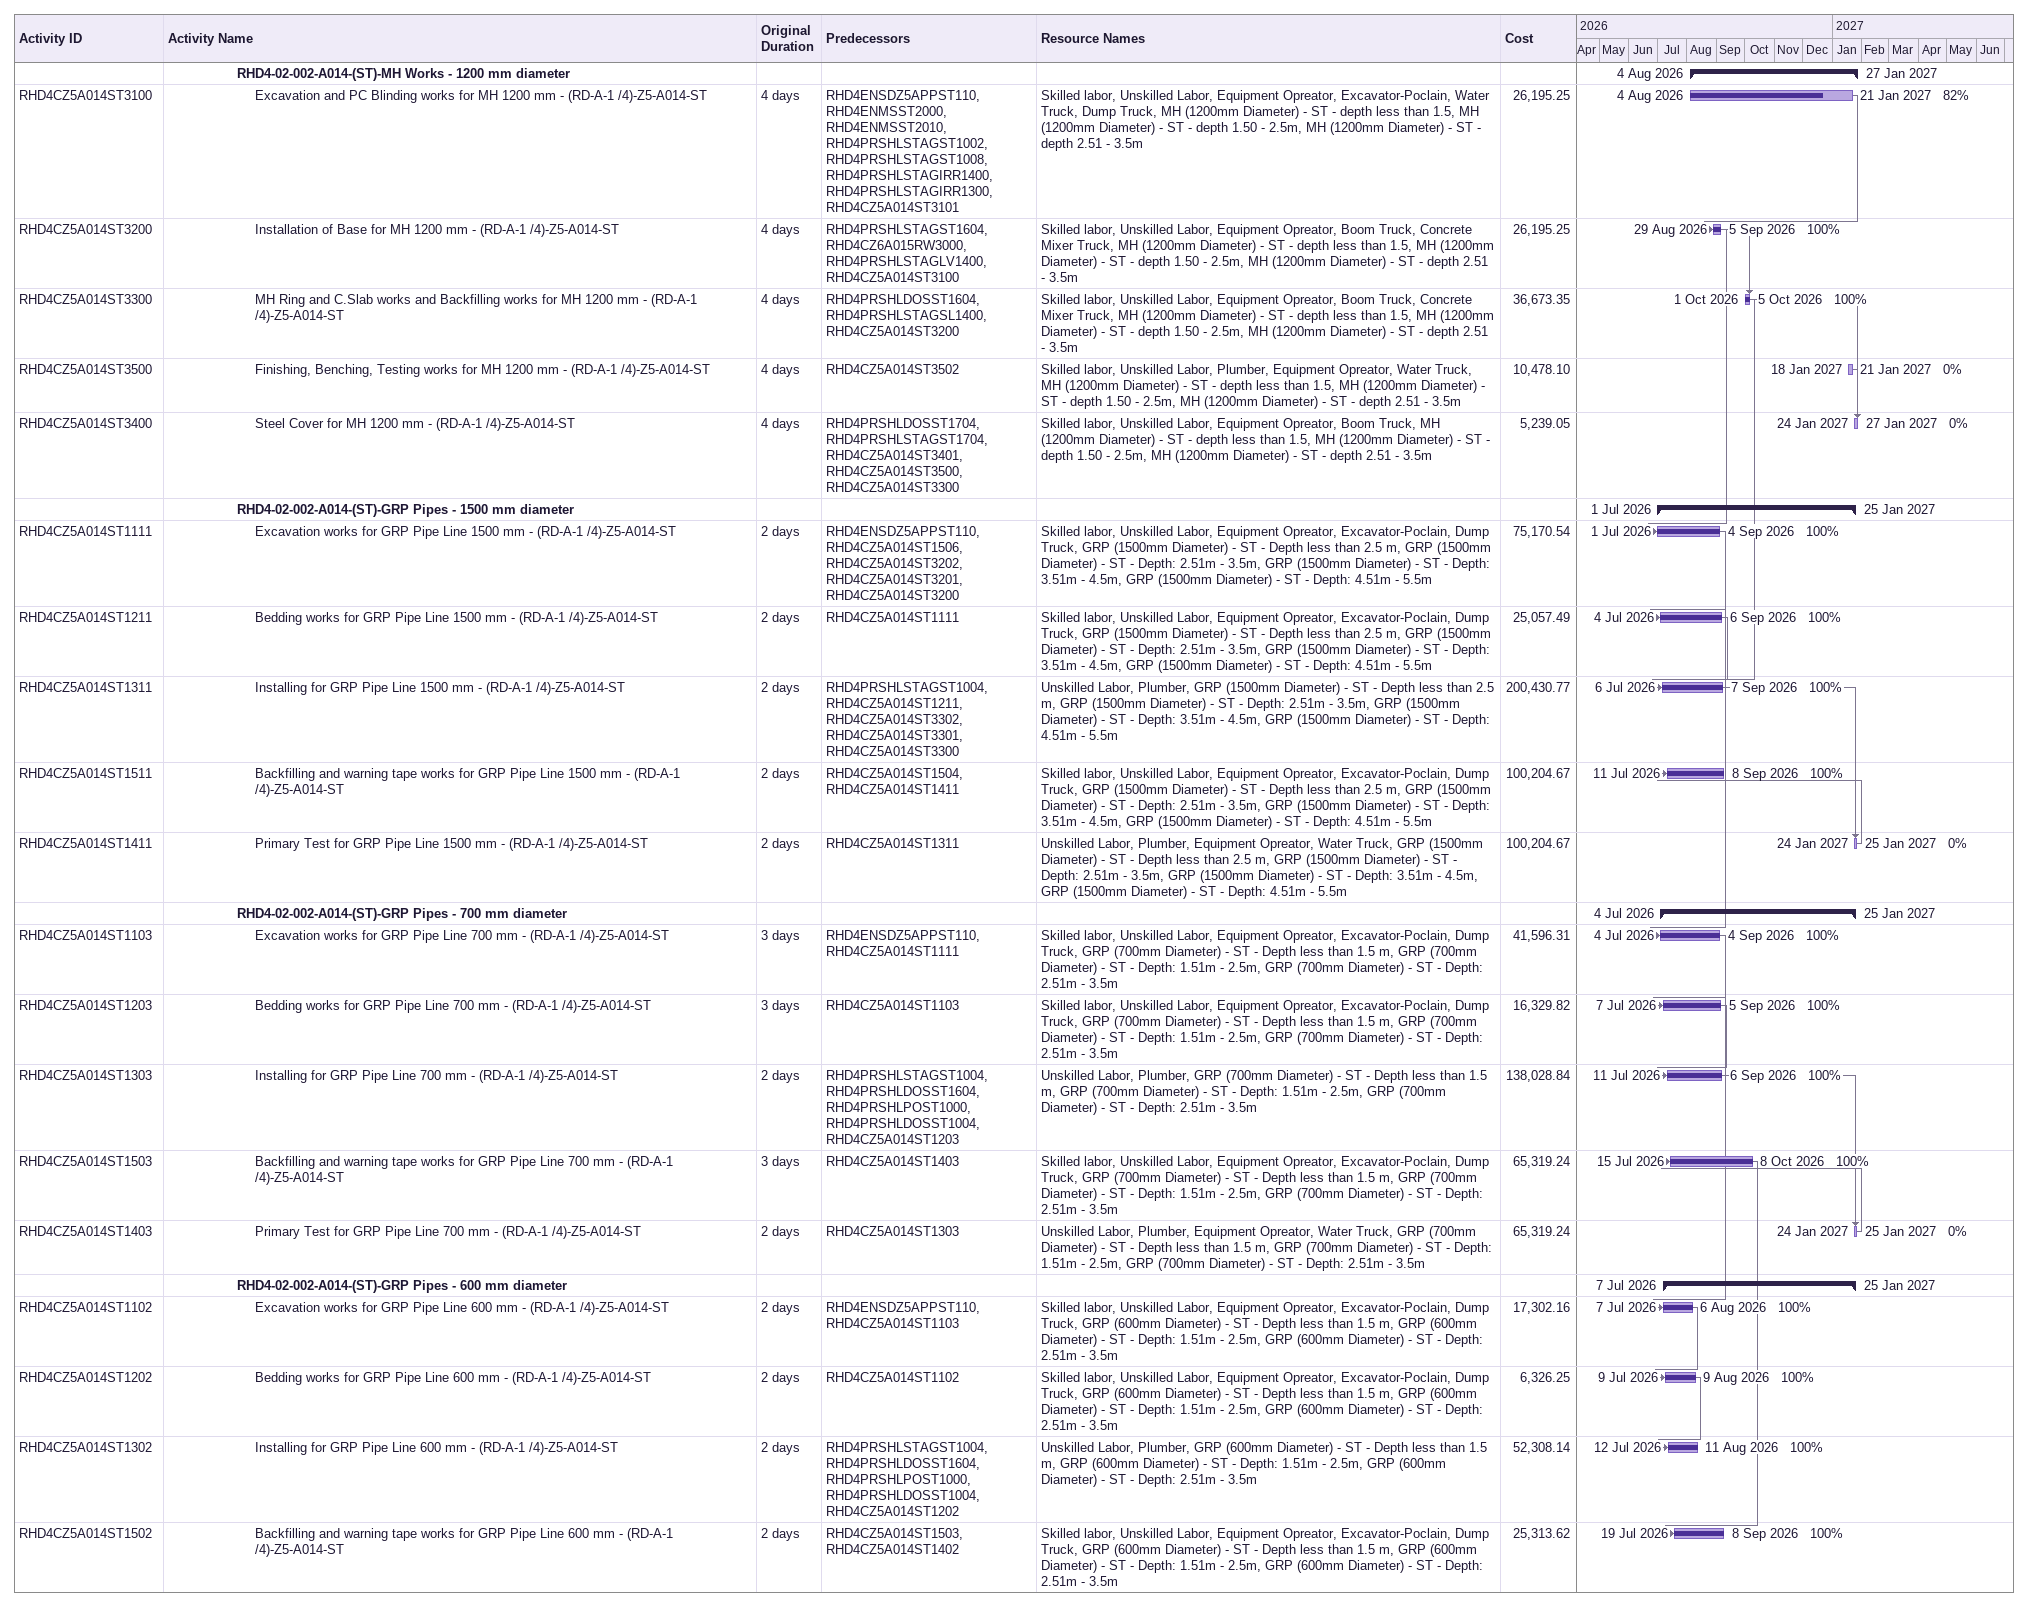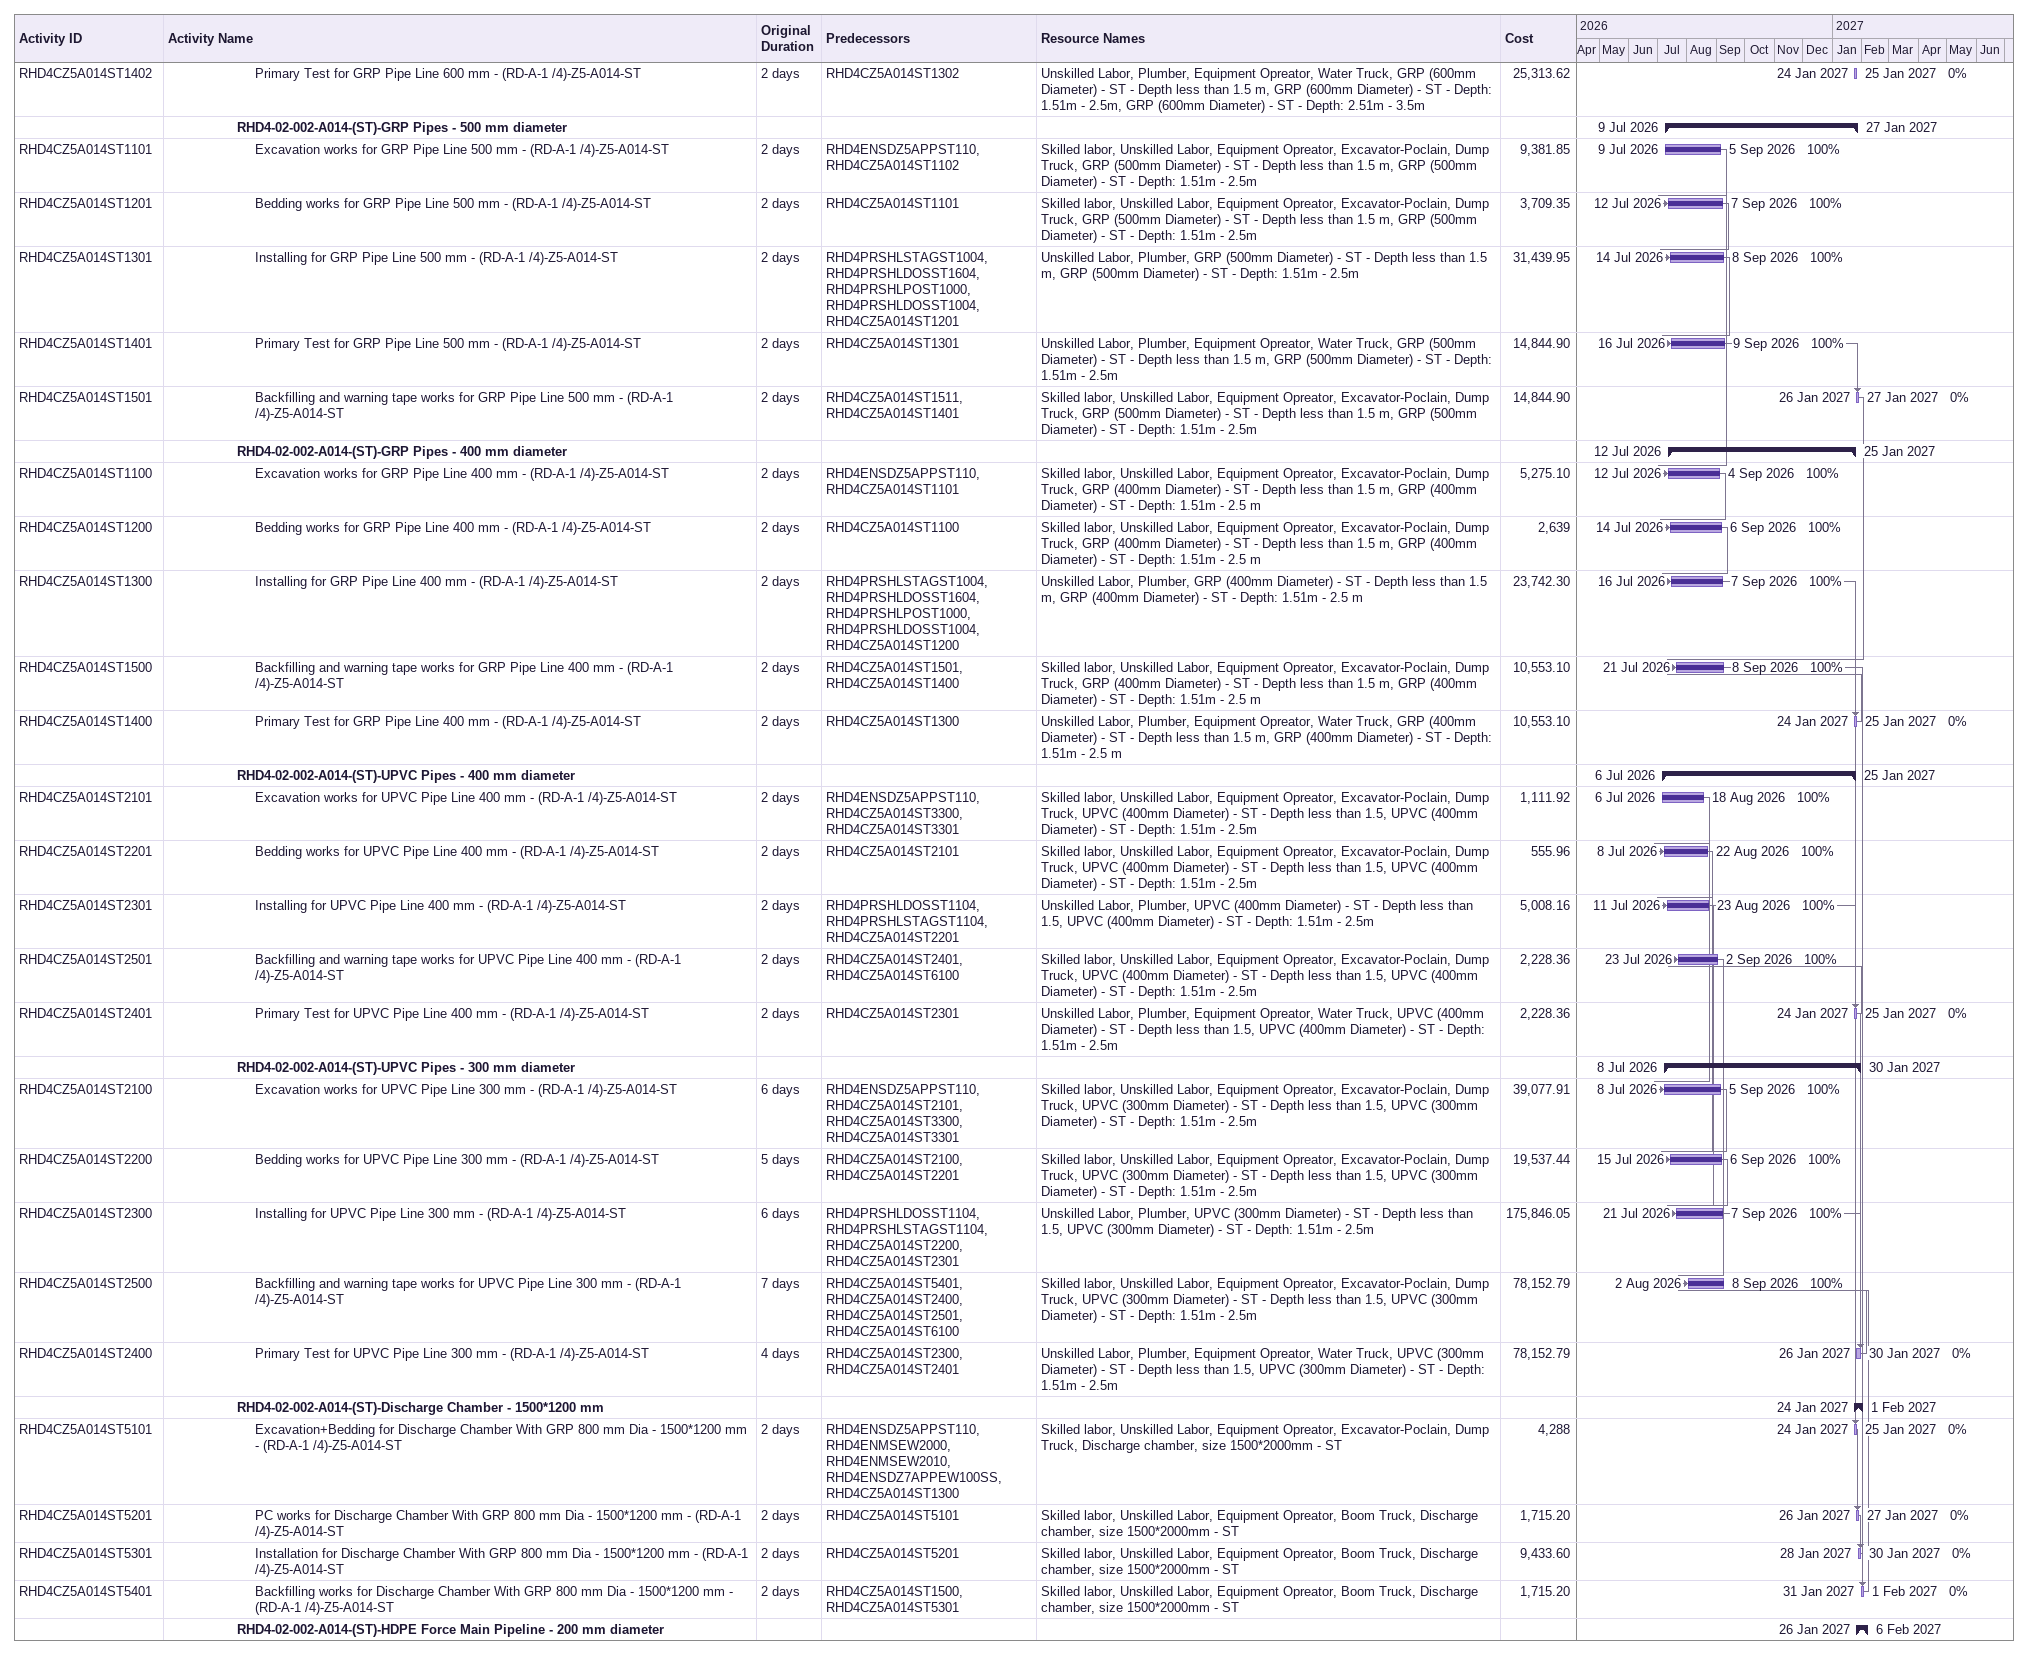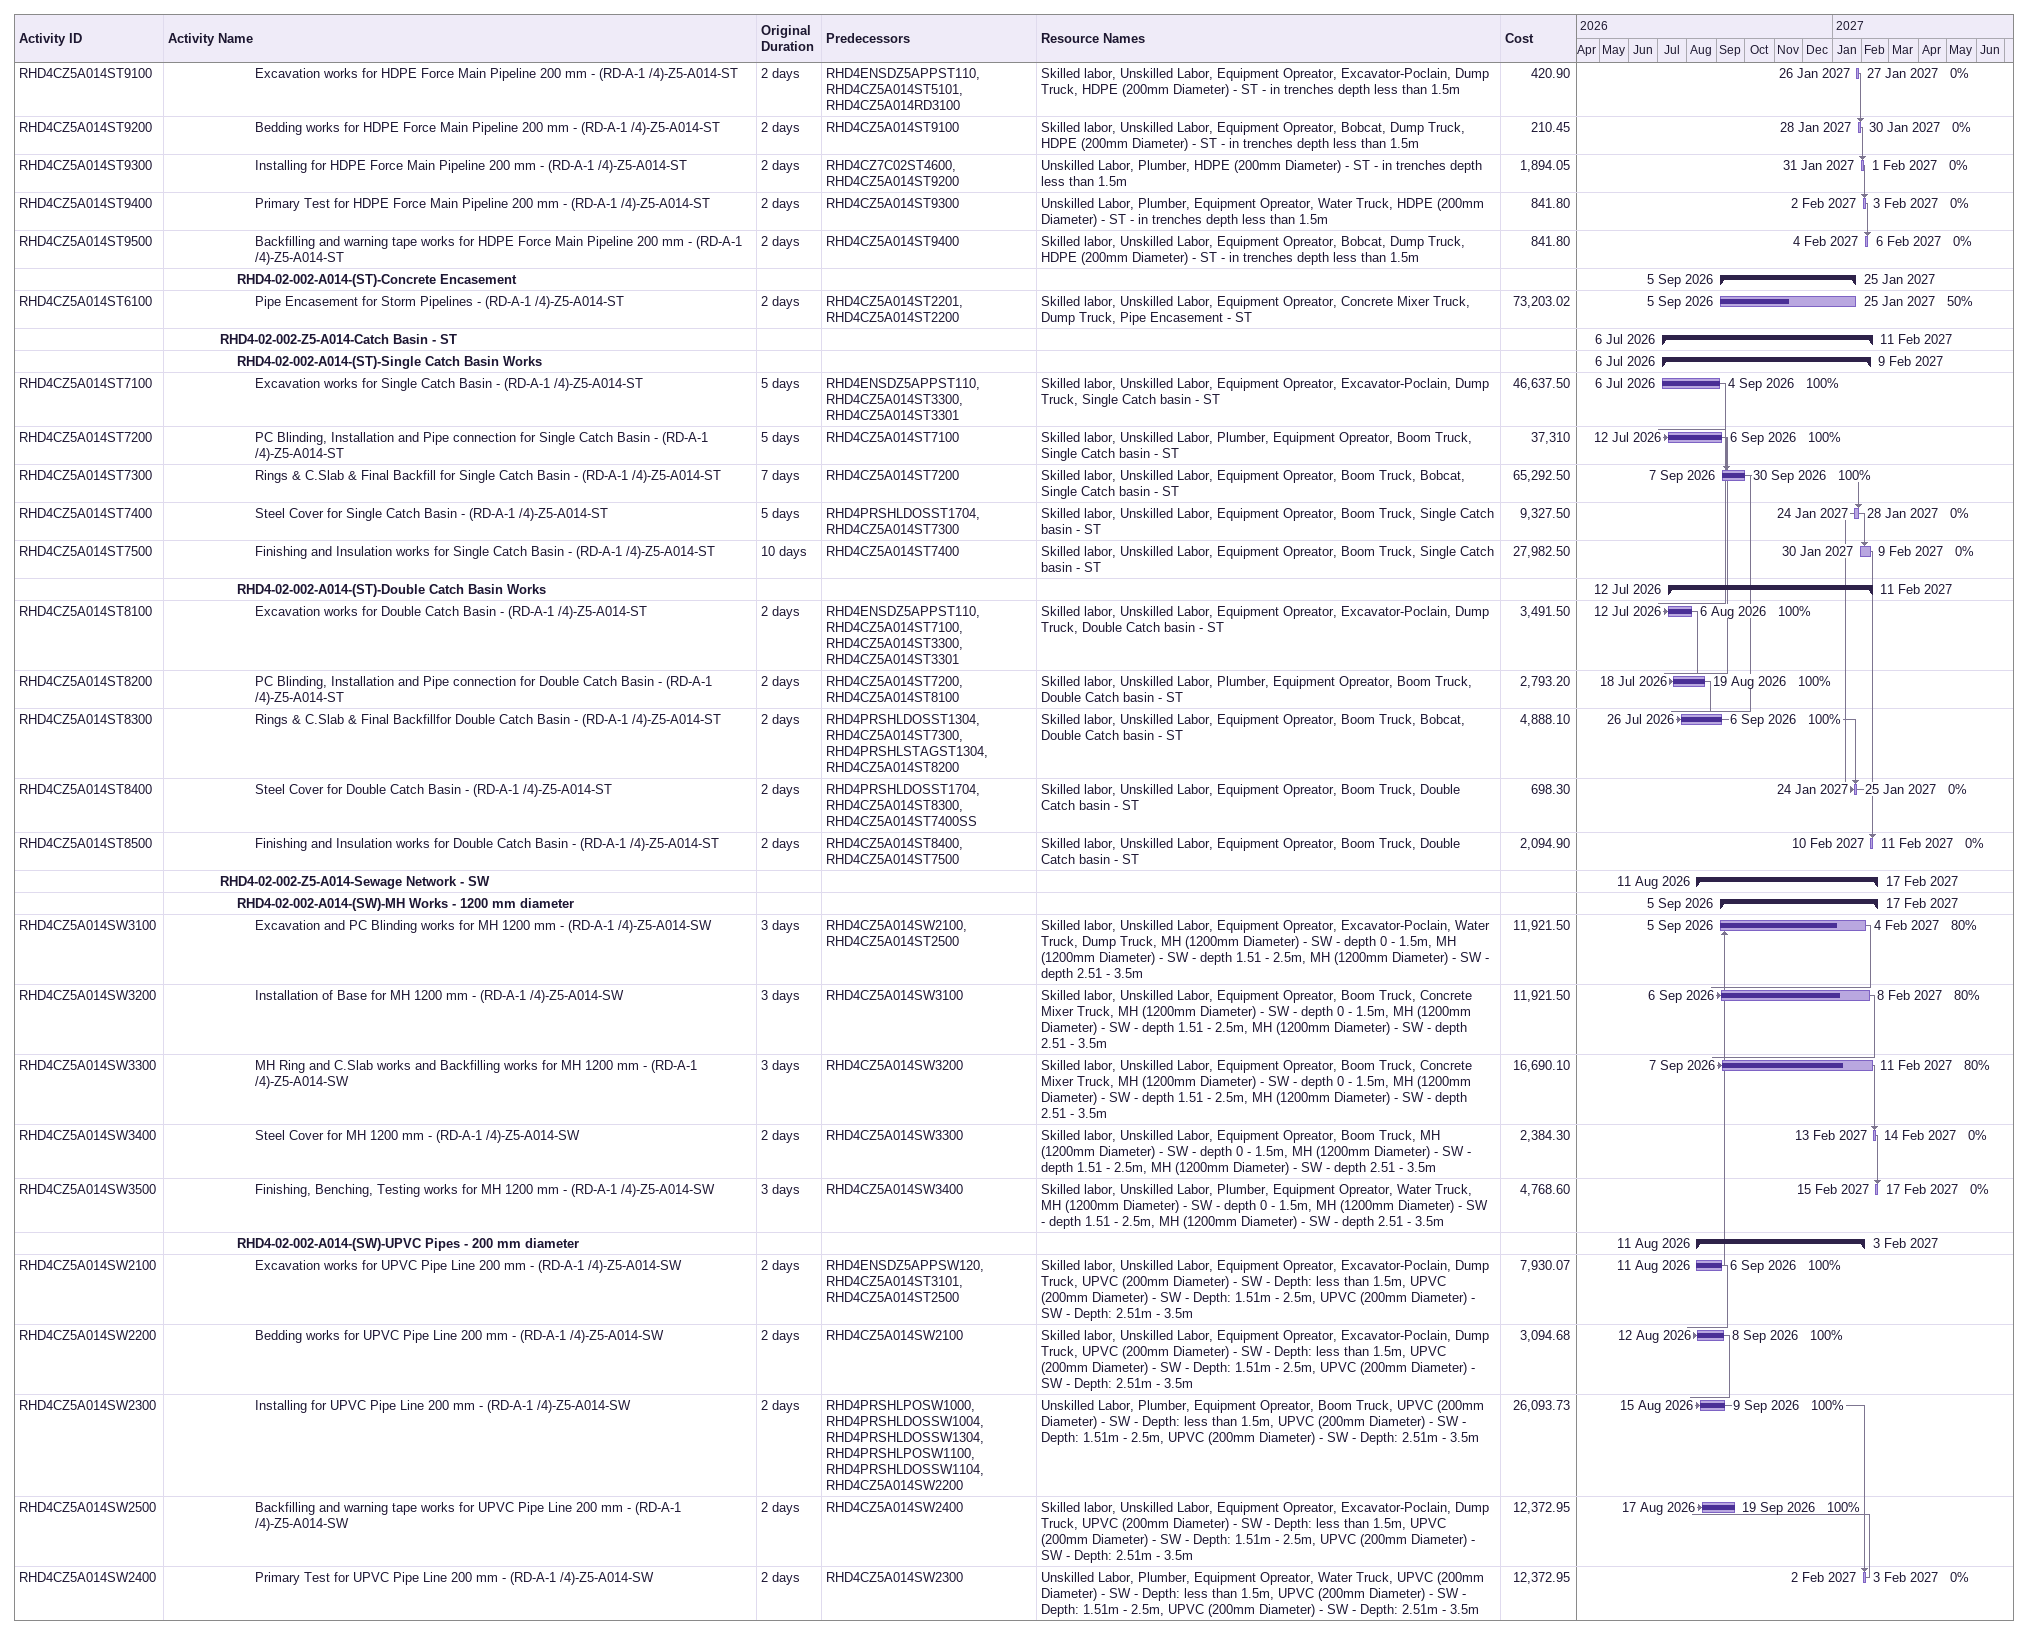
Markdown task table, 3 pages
| ID | Level | Task | Original duration | Start | Finish | Predecessors | Resources | % complete | Cost |
|---|---|---|---|---|---|---|---|---|---|
|  | 5 | **RHD4-02-002-A014-(ST)-MH Works - 1200 mm diameter** |  | 2026-08-04 | 2027-01-27 |  |  |  |  |
| RHD4CZ5A014ST3100 | 6 | Excavation and PC Blinding works for MH 1200 mm - (RD-A-1 /4)-Z5-A014-ST | 4d | 2026-08-04 | 2027-01-21 | RHD4ENSDZ5APPST110, RHD4ENMSST2000, RHD4ENMSST2010, RHD4PRSHLSTAGST1002, RHD4PRSHLSTAGST1008, RHD4PRSHLSTAGIRR1400, RHD4PRSHLSTAGIRR1300, RHD4CZ5A014ST3101 | Skilled labor, Unskilled Labor, Equipment Opreator, Excavator-Poclain, Water Truck, Dump Truck, MH (1200mm Diameter) - ST - depth less than 1.5, MH (1200mm Diameter) - ST - depth 1.50 - 2.5m, MH (1200mm Diameter) - ST - depth 2.51 - 3.5m | 82 | 26195.25 |
| RHD4CZ5A014ST3200 | 6 | Installation of Base for MH 1200 mm - (RD-A-1 /4)-Z5-A014-ST | 4d | 2026-08-29 | 2026-09-05 | RHD4PRSHLSTAGST1604, RHD4CZ6A015RW3000, RHD4PRSHLSTAGLV1400, RHD4CZ5A014ST3100 | Skilled labor, Unskilled Labor, Equipment Opreator, Boom Truck, Concrete Mixer Truck, MH (1200mm Diameter) - ST - depth less than 1.5, MH (1200mm Diameter) - ST - depth 1.50 - 2.5m, MH (1200mm Diameter) - ST - depth 2.51 - 3.5m | 100 | 26195.25 |
| RHD4CZ5A014ST3300 | 6 | MH Ring and C.Slab works and Backfilling works for MH 1200 mm - (RD-A-1 /4)-Z5-A014-ST | 4d | 2026-10-01 | 2026-10-05 | RHD4PRSHLDOSST1604, RHD4PRSHLSTAGSL1400, RHD4CZ5A014ST3200 | Skilled labor, Unskilled Labor, Equipment Opreator, Boom Truck, Concrete Mixer Truck, MH (1200mm Diameter) - ST - depth less than 1.5, MH (1200mm Diameter) - ST - depth 1.50 - 2.5m, MH (1200mm Diameter) - ST - depth 2.51 - 3.5m | 100 | 36673.35 |
| RHD4CZ5A014ST3500 | 6 | Finishing, Benching, Testing works for MH 1200 mm - (RD-A-1 /4)-Z5-A014-ST | 4d | 2027-01-18 | 2027-01-21 | RHD4CZ5A014ST3502 | Skilled labor, Unskilled Labor, Plumber, Equipment Opreator, Water Truck, MH (1200mm Diameter) - ST - depth less than 1.5, MH (1200mm Diameter) - ST - depth 1.50 - 2.5m, MH (1200mm Diameter) - ST - depth 2.51 - 3.5m | 0 | 10478.10 |
| RHD4CZ5A014ST3400 | 6 | Steel Cover for MH 1200 mm - (RD-A-1 /4)-Z5-A014-ST | 4d | 2027-01-24 | 2027-01-27 | RHD4PRSHLDOSST1704, RHD4PRSHLSTAGST1704, RHD4CZ5A014ST3401, RHD4CZ5A014ST3500, RHD4CZ5A014ST3300 | Skilled labor, Unskilled Labor, Equipment Opreator, Boom Truck, MH (1200mm Diameter) - ST - depth less than 1.5, MH (1200mm Diameter) - ST - depth 1.50 - 2.5m, MH (1200mm Diameter) - ST - depth 2.51 - 3.5m | 0 | 5239.05 |
|  | 5 | **RHD4-02-002-A014-(ST)-GRP Pipes - 1500 mm diameter** |  | 2026-07-01 | 2027-01-25 |  |  |  |  |
| RHD4CZ5A014ST1111 | 6 | Excavation works for GRP Pipe Line 1500 mm - (RD-A-1 /4)-Z5-A014-ST | 2d | 2026-07-01 | 2026-09-04 | RHD4ENSDZ5APPST110, RHD4CZ5A014ST1506, RHD4CZ5A014ST3202, RHD4CZ5A014ST3201, RHD4CZ5A014ST3200 | Skilled labor, Unskilled Labor, Equipment Opreator, Excavator-Poclain, Dump Truck, GRP (1500mm Diameter) - ST - Depth less than 2.5 m, GRP (1500mm Diameter) - ST - Depth: 2.51m - 3.5m, GRP (1500mm Diameter) - ST - Depth: 3.51m - 4.5m, GRP (1500mm Diameter) - ST - Depth: 4.51m - 5.5m | 100 | 75170.54 |
| RHD4CZ5A014ST1211 | 6 | Bedding works for GRP Pipe Line 1500 mm - (RD-A-1 /4)-Z5-A014-ST | 2d | 2026-07-04 | 2026-09-06 | RHD4CZ5A014ST1111 | Skilled labor, Unskilled Labor, Equipment Opreator, Excavator-Poclain, Dump Truck, GRP (1500mm Diameter) - ST - Depth less than 2.5 m, GRP (1500mm Diameter) - ST - Depth: 2.51m - 3.5m, GRP (1500mm Diameter) - ST - Depth: 3.51m - 4.5m, GRP (1500mm Diameter) - ST - Depth: 4.51m - 5.5m | 100 | 25057.49 |
| RHD4CZ5A014ST1311 | 6 | Installing for GRP Pipe Line 1500 mm - (RD-A-1 /4)-Z5-A014-ST | 2d | 2026-07-06 | 2026-09-07 | RHD4PRSHLSTAGST1004, RHD4CZ5A014ST1211, RHD4CZ5A014ST3302, RHD4CZ5A014ST3301, RHD4CZ5A014ST3300 | Unskilled Labor, Plumber, GRP (1500mm Diameter) - ST - Depth less than 2.5 m, GRP (1500mm Diameter) - ST - Depth: 2.51m - 3.5m, GRP (1500mm Diameter) - ST - Depth: 3.51m - 4.5m, GRP (1500mm Diameter) - ST - Depth: 4.51m - 5.5m | 100 | 200430.77 |
| RHD4CZ5A014ST1511 | 6 | Backfilling and warning tape works for GRP Pipe Line 1500 mm - (RD-A-1 /4)-Z5-A014-ST | 2d | 2026-07-11 | 2026-09-08 | RHD4CZ5A014ST1504, RHD4CZ5A014ST1411 | Skilled labor, Unskilled Labor, Equipment Opreator, Excavator-Poclain, Dump Truck, GRP (1500mm Diameter) - ST - Depth less than 2.5 m, GRP (1500mm Diameter) - ST - Depth: 2.51m - 3.5m, GRP (1500mm Diameter) - ST - Depth: 3.51m - 4.5m, GRP (1500mm Diameter) - ST - Depth: 4.51m - 5.5m | 100 | 100204.67 |
| RHD4CZ5A014ST1411 | 6 | Primary Test for GRP Pipe Line 1500 mm - (RD-A-1 /4)-Z5-A014-ST | 2d | 2027-01-24 | 2027-01-25 | RHD4CZ5A014ST1311 | Unskilled Labor, Plumber, Equipment Opreator, Water Truck, GRP (1500mm Diameter) - ST - Depth less than 2.5 m, GRP (1500mm Diameter) - ST - Depth: 2.51m - 3.5m, GRP (1500mm Diameter) - ST - Depth: 3.51m - 4.5m, GRP (1500mm Diameter) - ST - Depth: 4.51m - 5.5m | 0 | 100204.67 |
|  | 5 | **RHD4-02-002-A014-(ST)-GRP Pipes - 700 mm diameter** |  | 2026-07-04 | 2027-01-25 |  |  |  |  |
| RHD4CZ5A014ST1103 | 6 | Excavation works for GRP Pipe Line 700 mm - (RD-A-1 /4)-Z5-A014-ST | 3d | 2026-07-04 | 2026-09-04 | RHD4ENSDZ5APPST110, RHD4CZ5A014ST1111 | Skilled labor, Unskilled Labor, Equipment Opreator, Excavator-Poclain, Dump Truck, GRP (700mm Diameter) - ST - Depth less than 1.5 m, GRP (700mm Diameter) - ST - Depth: 1.51m - 2.5m, GRP (700mm Diameter) - ST - Depth: 2.51m - 3.5m | 100 | 41596.31 |
| RHD4CZ5A014ST1203 | 6 | Bedding works for GRP Pipe Line 700 mm - (RD-A-1 /4)-Z5-A014-ST | 3d | 2026-07-07 | 2026-09-05 | RHD4CZ5A014ST1103 | Skilled labor, Unskilled Labor, Equipment Opreator, Excavator-Poclain, Dump Truck, GRP (700mm Diameter) - ST - Depth less than 1.5 m, GRP (700mm Diameter) - ST - Depth: 1.51m - 2.5m, GRP (700mm Diameter) - ST - Depth: 2.51m - 3.5m | 100 | 16329.82 |
| RHD4CZ5A014ST1303 | 6 | Installing for GRP Pipe Line 700 mm - (RD-A-1 /4)-Z5-A014-ST | 2d | 2026-07-11 | 2026-09-06 | RHD4PRSHLSTAGST1004, RHD4PRSHLDOSST1604, RHD4PRSHLPOST1000, RHD4PRSHLDOSST1004, RHD4CZ5A014ST1203 | Unskilled Labor, Plumber, GRP (700mm Diameter) - ST - Depth less than 1.5 m, GRP (700mm Diameter) - ST - Depth: 1.51m - 2.5m, GRP (700mm Diameter) - ST - Depth: 2.51m - 3.5m | 100 | 138028.84 |
| RHD4CZ5A014ST1503 | 6 | Backfilling and warning tape works for GRP Pipe Line 700 mm - (RD-A-1 /4)-Z5-A014-ST | 3d | 2026-07-15 | 2026-10-08 | RHD4CZ5A014ST1403 | Skilled labor, Unskilled Labor, Equipment Opreator, Excavator-Poclain, Dump Truck, GRP (700mm Diameter) - ST - Depth less than 1.5 m, GRP (700mm Diameter) - ST - Depth: 1.51m - 2.5m, GRP (700mm Diameter) - ST - Depth: 2.51m - 3.5m | 100 | 65319.24 |
| RHD4CZ5A014ST1403 | 6 | Primary Test for GRP Pipe Line 700 mm - (RD-A-1 /4)-Z5-A014-ST | 2d | 2027-01-24 | 2027-01-25 | RHD4CZ5A014ST1303 | Unskilled Labor, Plumber, Equipment Opreator, Water Truck, GRP (700mm Diameter) - ST - Depth less than 1.5 m, GRP (700mm Diameter) - ST - Depth: 1.51m - 2.5m, GRP (700mm Diameter) - ST - Depth: 2.51m - 3.5m | 0 | 65319.24 |
|  | 5 | **RHD4-02-002-A014-(ST)-GRP Pipes - 600 mm diameter** |  | 2026-07-07 | 2027-01-25 |  |  |  |  |
| RHD4CZ5A014ST1102 | 6 | Excavation works for GRP Pipe Line 600 mm - (RD-A-1 /4)-Z5-A014-ST | 2d | 2026-07-07 | 2026-08-06 | RHD4ENSDZ5APPST110, RHD4CZ5A014ST1103 | Skilled labor, Unskilled Labor, Equipment Opreator, Excavator-Poclain, Dump Truck, GRP (600mm Diameter) - ST - Depth less than 1.5 m, GRP (600mm Diameter) - ST - Depth: 1.51m - 2.5m, GRP (600mm Diameter) - ST - Depth: 2.51m - 3.5m | 100 | 17302.16 |
| RHD4CZ5A014ST1202 | 6 | Bedding works for GRP Pipe Line 600 mm - (RD-A-1 /4)-Z5-A014-ST | 2d | 2026-07-09 | 2026-08-09 | RHD4CZ5A014ST1102 | Skilled labor, Unskilled Labor, Equipment Opreator, Excavator-Poclain, Dump Truck, GRP (600mm Diameter) - ST - Depth less than 1.5 m, GRP (600mm Diameter) - ST - Depth: 1.51m - 2.5m, GRP (600mm Diameter) - ST - Depth: 2.51m - 3.5m | 100 | 6326.25 |
| RHD4CZ5A014ST1302 | 6 | Installing for GRP Pipe Line 600 mm - (RD-A-1 /4)-Z5-A014-ST | 2d | 2026-07-12 | 2026-08-11 | RHD4PRSHLSTAGST1004, RHD4PRSHLDOSST1604, RHD4PRSHLPOST1000, RHD4PRSHLDOSST1004, RHD4CZ5A014ST1202 | Unskilled Labor, Plumber, GRP (600mm Diameter) - ST - Depth less than 1.5 m, GRP (600mm Diameter) - ST - Depth: 1.51m - 2.5m, GRP (600mm Diameter) - ST - Depth: 2.51m - 3.5m | 100 | 52308.14 |
| RHD4CZ5A014ST1502 | 6 | Backfilling and warning tape works for GRP Pipe Line 600 mm - (RD-A-1 /4)-Z5-A014-ST | 2d | 2026-07-19 | 2026-09-08 | RHD4CZ5A014ST1503, RHD4CZ5A014ST1402 | Skilled labor, Unskilled Labor, Equipment Opreator, Excavator-Poclain, Dump Truck, GRP (600mm Diameter) - ST - Depth less than 1.5 m, GRP (600mm Diameter) - ST - Depth: 1.51m - 2.5m, GRP (600mm Diameter) - ST - Depth: 2.51m - 3.5m | 100 | 25313.62 |
| RHD4CZ5A014ST1402 | 6 | Primary Test for GRP Pipe Line 600 mm - (RD-A-1 /4)-Z5-A014-ST | 2d | 2027-01-24 | 2027-01-25 | RHD4CZ5A014ST1302 | Unskilled Labor, Plumber, Equipment Opreator, Water Truck, GRP (600mm Diameter) - ST - Depth less than 1.5 m, GRP (600mm Diameter) - ST - Depth: 1.51m - 2.5m, GRP (600mm Diameter) - ST - Depth: 2.51m - 3.5m | 0 | 25313.62 |
|  | 5 | **RHD4-02-002-A014-(ST)-GRP Pipes - 500 mm diameter** |  | 2026-07-09 | 2027-01-27 |  |  |  |  |
| RHD4CZ5A014ST1101 | 6 | Excavation works for GRP Pipe Line 500 mm - (RD-A-1 /4)-Z5-A014-ST | 2d | 2026-07-09 | 2026-09-05 | RHD4ENSDZ5APPST110, RHD4CZ5A014ST1102 | Skilled labor, Unskilled Labor, Equipment Opreator, Excavator-Poclain, Dump Truck, GRP (500mm Diameter) - ST - Depth less than 1.5 m, GRP (500mm Diameter) - ST - Depth: 1.51m - 2.5m | 100 | 9381.85 |
| RHD4CZ5A014ST1201 | 6 | Bedding works for GRP Pipe Line 500 mm - (RD-A-1 /4)-Z5-A014-ST | 2d | 2026-07-12 | 2026-09-07 | RHD4CZ5A014ST1101 | Skilled labor, Unskilled Labor, Equipment Opreator, Excavator-Poclain, Dump Truck, GRP (500mm Diameter) - ST - Depth less than 1.5 m, GRP (500mm Diameter) - ST - Depth: 1.51m - 2.5m | 100 | 3709.35 |
| RHD4CZ5A014ST1301 | 6 | Installing for GRP Pipe Line 500 mm - (RD-A-1 /4)-Z5-A014-ST | 2d | 2026-07-14 | 2026-09-08 | RHD4PRSHLSTAGST1004, RHD4PRSHLDOSST1604, RHD4PRSHLPOST1000, RHD4PRSHLDOSST1004, RHD4CZ5A014ST1201 | Unskilled Labor, Plumber, GRP (500mm Diameter) - ST - Depth less than 1.5 m, GRP (500mm Diameter) - ST - Depth: 1.51m - 2.5m | 100 | 31439.95 |
| RHD4CZ5A014ST1401 | 6 | Primary Test for GRP Pipe Line 500 mm - (RD-A-1 /4)-Z5-A014-ST | 2d | 2026-07-16 | 2026-09-09 | RHD4CZ5A014ST1301 | Unskilled Labor, Plumber, Equipment Opreator, Water Truck, GRP (500mm Diameter) - ST - Depth less than 1.5 m, GRP (500mm Diameter) - ST - Depth: 1.51m - 2.5m | 100 | 14844.90 |
| RHD4CZ5A014ST1501 | 6 | Backfilling and warning tape works for GRP Pipe Line 500 mm - (RD-A-1 /4)-Z5-A014-ST | 2d | 2027-01-26 | 2027-01-27 | RHD4CZ5A014ST1511, RHD4CZ5A014ST1401 | Skilled labor, Unskilled Labor, Equipment Opreator, Excavator-Poclain, Dump Truck, GRP (500mm Diameter) - ST - Depth less than 1.5 m, GRP (500mm Diameter) - ST - Depth: 1.51m - 2.5m | 0 | 14844.90 |
|  | 5 | **RHD4-02-002-A014-(ST)-GRP Pipes - 400 mm diameter** |  | 2026-07-12 | 2027-01-25 |  |  |  |  |
| RHD4CZ5A014ST1100 | 6 | Excavation works for GRP Pipe Line 400 mm - (RD-A-1 /4)-Z5-A014-ST | 2d | 2026-07-12 | 2026-09-04 | RHD4ENSDZ5APPST110, RHD4CZ5A014ST1101 | Skilled labor, Unskilled Labor, Equipment Opreator, Excavator-Poclain, Dump Truck, GRP (400mm Diameter) - ST - Depth less than 1.5 m, GRP (400mm Diameter) - ST - Depth: 1.51m - 2.5 m | 100 | 5275.10 |
| RHD4CZ5A014ST1200 | 6 | Bedding works for GRP Pipe Line 400 mm - (RD-A-1 /4)-Z5-A014-ST | 2d | 2026-07-14 | 2026-09-06 | RHD4CZ5A014ST1100 | Skilled labor, Unskilled Labor, Equipment Opreator, Excavator-Poclain, Dump Truck, GRP (400mm Diameter) - ST - Depth less than 1.5 m, GRP (400mm Diameter) - ST - Depth: 1.51m - 2.5 m | 100 | 2639 |
| RHD4CZ5A014ST1300 | 6 | Installing for GRP Pipe Line 400 mm - (RD-A-1 /4)-Z5-A014-ST | 2d | 2026-07-16 | 2026-09-07 | RHD4PRSHLSTAGST1004, RHD4PRSHLDOSST1604, RHD4PRSHLPOST1000, RHD4PRSHLDOSST1004, RHD4CZ5A014ST1200 | Unskilled Labor, Plumber, GRP (400mm Diameter) - ST - Depth less than 1.5 m, GRP (400mm Diameter) - ST - Depth: 1.51m - 2.5 m | 100 | 23742.30 |
| RHD4CZ5A014ST1500 | 6 | Backfilling and warning tape works for GRP Pipe Line 400 mm - (RD-A-1 /4)-Z5-A014-ST | 2d | 2026-07-21 | 2026-09-08 | RHD4CZ5A014ST1501, RHD4CZ5A014ST1400 | Skilled labor, Unskilled Labor, Equipment Opreator, Excavator-Poclain, Dump Truck, GRP (400mm Diameter) - ST - Depth less than 1.5 m, GRP (400mm Diameter) - ST - Depth: 1.51m - 2.5 m | 100 | 10553.10 |
| RHD4CZ5A014ST1400 | 6 | Primary Test for GRP Pipe Line 400 mm - (RD-A-1 /4)-Z5-A014-ST | 2d | 2027-01-24 | 2027-01-25 | RHD4CZ5A014ST1300 | Unskilled Labor, Plumber, Equipment Opreator, Water Truck, GRP (400mm Diameter) - ST - Depth less than 1.5 m, GRP (400mm Diameter) - ST - Depth: 1.51m - 2.5 m | 0 | 10553.10 |
|  | 5 | **RHD4-02-002-A014-(ST)-UPVC Pipes - 400 mm diameter** |  | 2026-07-06 | 2027-01-25 |  |  |  |  |
| RHD4CZ5A014ST2101 | 6 | Excavation works for UPVC Pipe Line 400 mm - (RD-A-1 /4)-Z5-A014-ST | 2d | 2026-07-06 | 2026-08-18 | RHD4ENSDZ5APPST110, RHD4CZ5A014ST3300, RHD4CZ5A014ST3301 | Skilled labor, Unskilled Labor, Equipment Opreator, Excavator-Poclain, Dump Truck, UPVC (400mm Diameter) - ST - Depth less than 1.5, UPVC (400mm Diameter) - ST - Depth: 1.51m - 2.5m | 100 | 1111.92 |
| RHD4CZ5A014ST2201 | 6 | Bedding works for UPVC Pipe Line 400 mm - (RD-A-1 /4)-Z5-A014-ST | 2d | 2026-07-08 | 2026-08-22 | RHD4CZ5A014ST2101 | Skilled labor, Unskilled Labor, Equipment Opreator, Excavator-Poclain, Dump Truck, UPVC (400mm Diameter) - ST - Depth less than 1.5, UPVC (400mm Diameter) - ST - Depth: 1.51m - 2.5m | 100 | 555.96 |
| RHD4CZ5A014ST2301 | 6 | Installing for UPVC Pipe Line 400 mm - (RD-A-1 /4)-Z5-A014-ST | 2d | 2026-07-11 | 2026-08-23 | RHD4PRSHLDOSST1104, RHD4PRSHLSTAGST1104, RHD4CZ5A014ST2201 | Unskilled Labor, Plumber, UPVC (400mm Diameter) - ST - Depth less than 1.5, UPVC (400mm Diameter) - ST - Depth: 1.51m - 2.5m | 100 | 5008.16 |
| RHD4CZ5A014ST2501 | 6 | Backfilling and warning tape works for UPVC Pipe Line 400 mm - (RD-A-1 /4)-Z5-A014-ST | 2d | 2026-07-23 | 2026-09-02 | RHD4CZ5A014ST2401, RHD4CZ5A014ST6100 | Skilled labor, Unskilled Labor, Equipment Opreator, Excavator-Poclain, Dump Truck, UPVC (400mm Diameter) - ST - Depth less than 1.5, UPVC (400mm Diameter) - ST - Depth: 1.51m - 2.5m | 100 | 2228.36 |
| RHD4CZ5A014ST2401 | 6 | Primary Test for UPVC Pipe Line 400 mm - (RD-A-1 /4)-Z5-A014-ST | 2d | 2027-01-24 | 2027-01-25 | RHD4CZ5A014ST2301 | Unskilled Labor, Plumber, Equipment Opreator, Water Truck, UPVC (400mm Diameter) - ST - Depth less than 1.5, UPVC (400mm Diameter) - ST - Depth: 1.51m - 2.5m | 0 | 2228.36 |
|  | 5 | **RHD4-02-002-A014-(ST)-UPVC Pipes - 300 mm diameter** |  | 2026-07-08 | 2027-01-30 |  |  |  |  |
| RHD4CZ5A014ST2100 | 6 | Excavation works for UPVC Pipe Line 300 mm - (RD-A-1 /4)-Z5-A014-ST | 6d | 2026-07-08 | 2026-09-05 | RHD4ENSDZ5APPST110, RHD4CZ5A014ST2101, RHD4CZ5A014ST3300, RHD4CZ5A014ST3301 | Skilled labor, Unskilled Labor, Equipment Opreator, Excavator-Poclain, Dump Truck, UPVC (300mm Diameter) - ST - Depth less than 1.5, UPVC (300mm Diameter) - ST - Depth: 1.51m - 2.5m | 100 | 39077.91 |
| RHD4CZ5A014ST2200 | 6 | Bedding works for UPVC Pipe Line 300 mm - (RD-A-1 /4)-Z5-A014-ST | 5d | 2026-07-15 | 2026-09-06 | RHD4CZ5A014ST2100, RHD4CZ5A014ST2201 | Skilled labor, Unskilled Labor, Equipment Opreator, Excavator-Poclain, Dump Truck, UPVC (300mm Diameter) - ST - Depth less than 1.5, UPVC (300mm Diameter) - ST - Depth: 1.51m - 2.5m | 100 | 19537.44 |
| RHD4CZ5A014ST2300 | 6 | Installing for UPVC Pipe Line 300 mm - (RD-A-1 /4)-Z5-A014-ST | 6d | 2026-07-21 | 2026-09-07 | RHD4PRSHLDOSST1104, RHD4PRSHLSTAGST1104, RHD4CZ5A014ST2200, RHD4CZ5A014ST2301 | Unskilled Labor, Plumber, UPVC (300mm Diameter) - ST - Depth less than 1.5, UPVC (300mm Diameter) - ST - Depth: 1.51m - 2.5m | 100 | 175846.05 |
| RHD4CZ5A014ST2500 | 6 | Backfilling and warning tape works for UPVC Pipe Line 300 mm - (RD-A-1 /4)-Z5-A014-ST | 7d | 2026-08-02 | 2026-09-08 | RHD4CZ5A014ST5401, RHD4CZ5A014ST2400, RHD4CZ5A014ST2501, RHD4CZ5A014ST6100 | Skilled labor, Unskilled Labor, Equipment Opreator, Excavator-Poclain, Dump Truck, UPVC (300mm Diameter) - ST - Depth less than 1.5, UPVC (300mm Diameter) - ST - Depth: 1.51m - 2.5m | 100 | 78152.79 |
| RHD4CZ5A014ST2400 | 6 | Primary Test for UPVC Pipe Line 300 mm - (RD-A-1 /4)-Z5-A014-ST | 4d | 2027-01-26 | 2027-01-30 | RHD4CZ5A014ST2300, RHD4CZ5A014ST2401 | Unskilled Labor, Plumber, Equipment Opreator, Water Truck, UPVC (300mm Diameter) - ST - Depth less than 1.5, UPVC (300mm Diameter) - ST - Depth: 1.51m - 2.5m | 0 | 78152.79 |
|  | 5 | **RHD4-02-002-A014-(ST)-Discharge Chamber - 1500*1200 mm** |  | 2027-01-24 | 2027-02-01 |  |  |  |  |
| RHD4CZ5A014ST5101 | 6 | Excavation+Bedding for Discharge Chamber With GRP 800 mm Dia - 1500*1200 mm - (RD-A-1 /4)-Z5-A014-ST | 2d | 2027-01-24 | 2027-01-25 | RHD4ENSDZ5APPST110, RHD4ENMSEW2000, RHD4ENMSEW2010, RHD4ENSDZ7APPEW100SS, RHD4CZ5A014ST1300 | Skilled labor, Unskilled Labor, Equipment Opreator, Excavator-Poclain, Dump Truck, Discharge chamber, size 1500*2000mm - ST | 0 | 4288 |
| RHD4CZ5A014ST5201 | 6 | PC works for Discharge Chamber With GRP 800 mm Dia - 1500*1200 mm - (RD-A-1 /4)-Z5-A014-ST | 2d | 2027-01-26 | 2027-01-27 | RHD4CZ5A014ST5101 | Skilled labor, Unskilled Labor, Equipment Opreator, Boom Truck, Discharge chamber, size 1500*2000mm - ST | 0 | 1715.20 |
| RHD4CZ5A014ST5301 | 6 | Installation for Discharge Chamber With GRP 800 mm Dia - 1500*1200 mm - (RD-A-1 /4)-Z5-A014-ST | 2d | 2027-01-28 | 2027-01-30 | RHD4CZ5A014ST5201 | Skilled labor, Unskilled Labor, Equipment Opreator, Boom Truck, Discharge chamber, size 1500*2000mm - ST | 0 | 9433.60 |
| RHD4CZ5A014ST5401 | 6 | Backfilling works for Discharge Chamber With GRP 800 mm Dia - 1500*1200 mm - (RD-A-1 /4)-Z5-A014-ST | 2d | 2027-01-31 | 2027-02-01 | RHD4CZ5A014ST1500, RHD4CZ5A014ST5301 | Skilled labor, Unskilled Labor, Equipment Opreator, Boom Truck, Discharge chamber, size 1500*2000mm - ST | 0 | 1715.20 |
|  | 5 | **RHD4-02-002-A014-(ST)-HDPE Force Main Pipeline - 200 mm diameter** |  | 2027-01-26 | 2027-02-06 |  |  |  |  |
| RHD4CZ5A014ST9100 | 6 | Excavation works for HDPE Force Main Pipeline 200 mm - (RD-A-1 /4)-Z5-A014-ST | 2d | 2027-01-26 | 2027-01-27 | RHD4ENSDZ5APPST110, RHD4CZ5A014ST5101, RHD4CZ5A014RD3100 | Skilled labor, Unskilled Labor, Equipment Opreator, Excavator-Poclain, Dump Truck, HDPE (200mm Diameter) - ST - in trenches depth less than 1.5m | 0 | 420.90 |
| RHD4CZ5A014ST9200 | 6 | Bedding works for HDPE Force Main Pipeline 200 mm - (RD-A-1 /4)-Z5-A014-ST | 2d | 2027-01-28 | 2027-01-30 | RHD4CZ5A014ST9100 | Skilled labor, Unskilled Labor, Equipment Opreator, Bobcat, Dump Truck, HDPE (200mm Diameter) - ST - in trenches depth less than 1.5m | 0 | 210.45 |
| RHD4CZ5A014ST9300 | 6 | Installing for HDPE Force Main Pipeline 200 mm - (RD-A-1 /4)-Z5-A014-ST | 2d | 2027-01-31 | 2027-02-01 | RHD4CZ7C02ST4600, RHD4CZ5A014ST9200 | Unskilled Labor, Plumber, HDPE (200mm Diameter) - ST - in trenches depth less than 1.5m | 0 | 1894.05 |
| RHD4CZ5A014ST9400 | 6 | Primary Test for HDPE Force Main Pipeline 200 mm - (RD-A-1 /4)-Z5-A014-ST | 2d | 2027-02-02 | 2027-02-03 | RHD4CZ5A014ST9300 | Unskilled Labor, Plumber, Equipment Opreator, Water Truck, HDPE (200mm Diameter) - ST - in trenches depth less than 1.5m | 0 | 841.80 |
| RHD4CZ5A014ST9500 | 6 | Backfilling and warning tape works for HDPE Force Main Pipeline 200 mm - (RD-A-1 /4)-Z5-A014-ST | 2d | 2027-02-04 | 2027-02-06 | RHD4CZ5A014ST9400 | Skilled labor, Unskilled Labor, Equipment Opreator, Bobcat, Dump Truck, HDPE (200mm Diameter) - ST - in trenches depth less than 1.5m | 0 | 841.80 |
|  | 5 | **RHD4-02-002-A014-(ST)-Concrete Encasement** |  | 2026-09-05 | 2027-01-25 |  |  |  |  |
| RHD4CZ5A014ST6100 | 6 | Pipe Encasement for Storm Pipelines - (RD-A-1 /4)-Z5-A014-ST | 2d | 2026-09-05 | 2027-01-25 | RHD4CZ5A014ST2201, RHD4CZ5A014ST2200 | Skilled labor, Unskilled Labor, Equipment Opreator, Concrete Mixer Truck, Dump Truck, Pipe Encasement - ST | 50 | 73203.02 |
|  | 4 | **RHD4-02-002-Z5-A014-Catch Basin - ST** |  | 2026-07-06 | 2027-02-11 |  |  |  |  |
|  | 5 | **RHD4-02-002-A014-(ST)-Single Catch Basin Works** |  | 2026-07-06 | 2027-02-09 |  |  |  |  |
| RHD4CZ5A014ST7100 | 6 | Excavation works for Single Catch Basin - (RD-A-1 /4)-Z5-A014-ST | 5d | 2026-07-06 | 2026-09-04 | RHD4ENSDZ5APPST110, RHD4CZ5A014ST3300, RHD4CZ5A014ST3301 | Skilled labor, Unskilled Labor, Equipment Opreator, Excavator-Poclain, Dump Truck, Single Catch basin - ST | 100 | 46637.50 |
| RHD4CZ5A014ST7200 | 6 | PC Blinding, Installation and Pipe connection for Single Catch Basin - (RD-A-1 /4)-Z5-A014-ST | 5d | 2026-07-12 | 2026-09-06 | RHD4CZ5A014ST7100 | Skilled labor, Unskilled Labor, Plumber, Equipment Opreator, Boom Truck, Single Catch basin - ST | 100 | 37310 |
| RHD4CZ5A014ST7300 | 6 | Rings & C.Slab & Final Backfill for Single Catch Basin - (RD-A-1 /4)-Z5-A014-ST | 7d | 2026-09-07 | 2026-09-30 | RHD4CZ5A014ST7200 | Skilled labor, Unskilled Labor, Equipment Opreator, Boom Truck, Bobcat, Single Catch basin - ST | 100 | 65292.50 |
| RHD4CZ5A014ST7400 | 6 | Steel Cover for Single Catch Basin - (RD-A-1 /4)-Z5-A014-ST | 5d | 2027-01-24 | 2027-01-28 | RHD4PRSHLDOSST1704, RHD4CZ5A014ST7300 | Skilled labor, Unskilled Labor, Equipment Opreator, Boom Truck, Single Catch basin - ST | 0 | 9327.50 |
| RHD4CZ5A014ST7500 | 6 | Finishing and Insulation works for Single Catch Basin - (RD-A-1 /4)-Z5-A014-ST | 10d | 2027-01-30 | 2027-02-09 | RHD4CZ5A014ST7400 | Skilled labor, Unskilled Labor, Equipment Opreator, Boom Truck, Single Catch basin - ST | 0 | 27982.50 |
|  | 5 | **RHD4-02-002-A014-(ST)-Double Catch Basin Works** |  | 2026-07-12 | 2027-02-11 |  |  |  |  |
| RHD4CZ5A014ST8100 | 6 | Excavation works for Double Catch Basin - (RD-A-1 /4)-Z5-A014-ST | 2d | 2026-07-12 | 2026-08-06 | RHD4ENSDZ5APPST110, RHD4CZ5A014ST7100, RHD4CZ5A014ST3300, RHD4CZ5A014ST3301 | Skilled labor, Unskilled Labor, Equipment Opreator, Excavator-Poclain, Dump Truck, Double Catch basin - ST | 100 | 3491.50 |
| RHD4CZ5A014ST8200 | 6 | PC Blinding, Installation and Pipe connection for Double Catch Basin - (RD-A-1 /4)-Z5-A014-ST | 2d | 2026-07-18 | 2026-08-19 | RHD4CZ5A014ST7200, RHD4CZ5A014ST8100 | Skilled labor, Unskilled Labor, Plumber, Equipment Opreator, Boom Truck, Double Catch basin - ST | 100 | 2793.20 |
| RHD4CZ5A014ST8300 | 6 | Rings & C.Slab & Final Backfillfor Double Catch Basin - (RD-A-1 /4)-Z5-A014-ST | 2d | 2026-07-26 | 2026-09-06 | RHD4PRSHLDOSST1304, RHD4CZ5A014ST7300, RHD4PRSHLSTAGST1304, RHD4CZ5A014ST8200 | Skilled labor, Unskilled Labor, Equipment Opreator, Boom Truck, Bobcat, Double Catch basin - ST | 100 | 4888.10 |
| RHD4CZ5A014ST8400 | 6 | Steel Cover for Double Catch Basin - (RD-A-1 /4)-Z5-A014-ST | 2d | 2027-01-24 | 2027-01-25 | RHD4PRSHLDOSST1704, RHD4CZ5A014ST8300, RHD4CZ5A014ST7400SS | Skilled labor, Unskilled Labor, Equipment Opreator, Boom Truck, Double Catch basin - ST | 0 | 698.30 |
| RHD4CZ5A014ST8500 | 6 | Finishing and Insulation works for Double Catch Basin - (RD-A-1 /4)-Z5-A014-ST | 2d | 2027-02-10 | 2027-02-11 | RHD4CZ5A014ST8400, RHD4CZ5A014ST7500 | Skilled labor, Unskilled Labor, Equipment Opreator, Boom Truck, Double Catch basin - ST | 0 | 2094.90 |
|  | 4 | **RHD4-02-002-Z5-A014-Sewage Network - SW** |  | 2026-08-11 | 2027-02-17 |  |  |  |  |
|  | 5 | **RHD4-02-002-A014-(SW)-MH Works - 1200 mm diameter** |  | 2026-09-05 | 2027-02-17 |  |  |  |  |
| RHD4CZ5A014SW3100 | 6 | Excavation and PC Blinding works for MH 1200 mm - (RD-A-1 /4)-Z5-A014-SW | 3d | 2026-09-05 | 2027-02-04 | RHD4CZ5A014SW2100, RHD4CZ5A014ST2500 | Skilled labor, Unskilled Labor, Equipment Opreator, Excavator-Poclain, Water Truck, Dump Truck, MH (1200mm Diameter) - SW - depth 0 - 1.5m, MH (1200mm Diameter) - SW - depth 1.51 - 2.5m, MH (1200mm Diameter) - SW - depth 2.51 - 3.5m | 80 | 11921.50 |
| RHD4CZ5A014SW3200 | 6 | Installation of Base for MH 1200 mm - (RD-A-1 /4)-Z5-A014-SW | 3d | 2026-09-06 | 2027-02-08 | RHD4CZ5A014SW3100 | Skilled labor, Unskilled Labor, Equipment Opreator, Boom Truck, Concrete Mixer Truck, MH (1200mm Diameter) - SW - depth 0 - 1.5m, MH (1200mm Diameter) - SW - depth 1.51 - 2.5m, MH (1200mm Diameter) - SW - depth 2.51 - 3.5m | 80 | 11921.50 |
| RHD4CZ5A014SW3300 | 6 | MH Ring and C.Slab works and Backfilling works for MH 1200 mm - (RD-A-1 /4)-Z5-A014-SW | 3d | 2026-09-07 | 2027-02-11 | RHD4CZ5A014SW3200 | Skilled labor, Unskilled Labor, Equipment Opreator, Boom Truck, Concrete Mixer Truck, MH (1200mm Diameter) - SW - depth 0 - 1.5m, MH (1200mm Diameter) - SW - depth 1.51 - 2.5m, MH (1200mm Diameter) - SW - depth 2.51 - 3.5m | 80 | 16690.10 |
| RHD4CZ5A014SW3400 | 6 | Steel Cover for MH 1200 mm - (RD-A-1 /4)-Z5-A014-SW | 2d | 2027-02-13 | 2027-02-14 | RHD4CZ5A014SW3300 | Skilled labor, Unskilled Labor, Equipment Opreator, Boom Truck, MH (1200mm Diameter) - SW - depth 0 - 1.5m, MH (1200mm Diameter) - SW - depth 1.51 - 2.5m, MH (1200mm Diameter) - SW - depth 2.51 - 3.5m | 0 | 2384.30 |
| RHD4CZ5A014SW3500 | 6 | Finishing, Benching, Testing works for MH 1200 mm - (RD-A-1 /4)-Z5-A014-SW | 3d | 2027-02-15 | 2027-02-17 | RHD4CZ5A014SW3400 | Skilled labor, Unskilled Labor, Plumber, Equipment Opreator, Water Truck, MH (1200mm Diameter) - SW - depth 0 - 1.5m, MH (1200mm Diameter) - SW - depth 1.51 - 2.5m, MH (1200mm Diameter) - SW - depth 2.51 - 3.5m | 0 | 4768.60 |
|  | 5 | **RHD4-02-002-A014-(SW)-UPVC Pipes - 200 mm diameter** |  | 2026-08-11 | 2027-02-03 |  |  |  |  |
| RHD4CZ5A014SW2100 | 6 | Excavation works for UPVC Pipe Line 200 mm - (RD-A-1 /4)-Z5-A014-SW | 2d | 2026-08-11 | 2026-09-06 | RHD4ENSDZ5APPSW120, RHD4CZ5A014ST3101, RHD4CZ5A014ST2500 | Skilled labor, Unskilled Labor, Equipment Opreator, Excavator-Poclain, Dump Truck, UPVC (200mm Diameter) - SW - Depth: less than 1.5m, UPVC (200mm Diameter) - SW - Depth: 1.51m - 2.5m, UPVC (200mm Diameter) - SW - Depth: 2.51m - 3.5m | 100 | 7930.07 |
| RHD4CZ5A014SW2200 | 6 | Bedding works for UPVC Pipe Line 200 mm - (RD-A-1 /4)-Z5-A014-SW | 2d | 2026-08-12 | 2026-09-08 | RHD4CZ5A014SW2100 | Skilled labor, Unskilled Labor, Equipment Opreator, Excavator-Poclain, Dump Truck, UPVC (200mm Diameter) - SW - Depth: less than 1.5m, UPVC (200mm Diameter) - SW - Depth: 1.51m - 2.5m, UPVC (200mm Diameter) - SW - Depth: 2.51m - 3.5m | 100 | 3094.68 |
| RHD4CZ5A014SW2300 | 6 | Installing for UPVC Pipe Line 200 mm - (RD-A-1 /4)-Z5-A014-SW | 2d | 2026-08-15 | 2026-09-09 | RHD4PRSHLPOSW1000, RHD4PRSHLDOSSW1004, RHD4PRSHLDOSSW1304, RHD4PRSHLPOSW1100, RHD4PRSHLDOSSW1104, RHD4CZ5A014SW2200 | Unskilled Labor, Plumber, Equipment Opreator, Boom Truck, UPVC (200mm Diameter) - SW - Depth: less than 1.5m, UPVC (200mm Diameter) - SW - Depth: 1.51m - 2.5m, UPVC (200mm Diameter) - SW - Depth: 2.51m - 3.5m | 100 | 26093.73 |
| RHD4CZ5A014SW2500 | 6 | Backfilling and warning tape works for UPVC Pipe Line 200 mm - (RD-A-1 /4)-Z5-A014-SW | 2d | 2026-08-17 | 2026-09-19 | RHD4CZ5A014SW2400 | Skilled labor, Unskilled Labor, Equipment Opreator, Excavator-Poclain, Dump Truck, UPVC (200mm Diameter) - SW - Depth: less than 1.5m, UPVC (200mm Diameter) - SW - Depth: 1.51m - 2.5m, UPVC (200mm Diameter) - SW - Depth: 2.51m - 3.5m | 100 | 12372.95 |
| RHD4CZ5A014SW2400 | 6 | Primary Test for UPVC Pipe Line 200 mm - (RD-A-1 /4)-Z5-A014-SW | 2d | 2027-02-02 | 2027-02-03 | RHD4CZ5A014SW2300 | Unskilled Labor, Plumber, Equipment Opreator, Water Truck, UPVC (200mm Diameter) - SW - Depth: less than 1.5m, UPVC (200mm Diameter) - SW - Depth: 1.51m - 2.5m, UPVC (200mm Diameter) - SW - Depth: 2.51m - 3.5m | 0 | 12372.95 |
